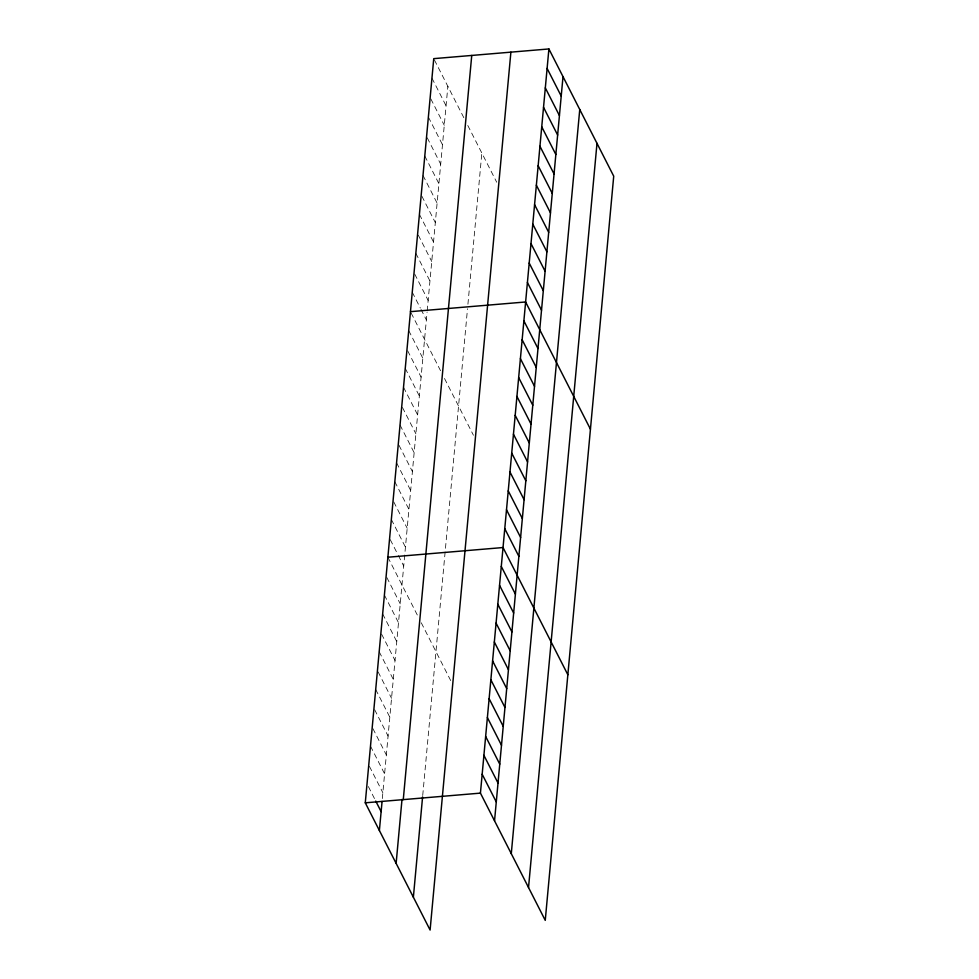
<?xml version="1.0" encoding="UTF-8"?>
<svg xmlns="http://www.w3.org/2000/svg" width="979" height="979" viewBox="0 0 979 979"><rect width="100%" height="100%" fill="white"/><g stroke="black" fill="none" stroke-linecap="round" stroke-linejoin="round"><path stroke-width="0.73" stroke-dasharray="4.89 3.67" d="M382.324 798.546L427.052 312.411M427.199 310.918L447.856 86.348M422.72 795.486L467.509 308.74M467.925 304.249L481.839 153.03M434.419 59.964L463.973 117.982M467.791 125.459L496.708 182.229M431.947 78.112L446.069 105.805M430.833 98.891L444.27 125.275M428.374 117.039L442.484 144.733M427.248 137.819L440.697 164.203M424.788 155.967L438.898 183.66M423.001 175.425L437.111 203.13M421.876 196.204L435.325 222.588M419.416 214.352L433.526 242.046M418.302 235.131L431.739 261.515M415.83 253.28L429.952 280.973M414.717 274.059L428.153 300.443M412.257 292.207L420.321 308.03M420.994 309.352L426.367 319.9M411.131 312.986L440.697 370.992M444.503 378.481L473.432 435.251M408.72 330.559L422.842 358.253M407.656 350.763L421.105 377.148M405.245 368.337L419.367 396.042M403.507 387.231L417.629 414.925M402.442 407.435L415.891 433.819M400.032 425.008L414.154 452.714M398.967 445.212L412.416 471.597M396.556 462.786L410.666 490.491M394.818 481.68L408.928 509.374M393.754 501.884L407.191 528.268M391.343 519.457L405.453 547.163M390.278 539.674L397.67 554.175M398.343 555.497L403.715 566.046M387.868 557.235L418.718 617.786M421.276 622.803L451.454 682.045M386.803 577.451L400.24 603.835M384.392 595.024L398.502 622.717M382.654 613.906L396.764 641.612M381.59 634.123L395.026 660.507M379.179 651.696L393.289 679.389M378.114 671.9L391.551 698.284M375.703 689.473L389.813 717.179M374.639 709.677L388.076 736.061M372.901 728.572L386.338 754.956M370.49 746.145L384.6 773.851M369.426 766.349L382.862 792.733M368.361 786.565L375.079 799.757"/><path stroke-width="1.47" d="M510.891 52.144L430.099 930.05L365.277 802.817L433.746 58.642L548.901 48.95L613.723 176.183L545.254 920.358L480.432 793.125L548.901 48.95M379.387 830.522L382.067 801.458M396.128 863.368L402.002 799.427M403.275 799.61L471.743 55.448M413.371 897.205L422.585 796.943M494.542 820.818L563.011 76.656M511.283 853.664L579.752 109.501M528.525 887.512L596.994 143.338M410.458 311.665L525.613 301.973L590.447 429.206M387.868 557.235L503.022 547.542L567.857 674.776M365.277 802.817L480.432 793.125M547.102 68.408L561.224 96.113M545.315 87.877L559.425 115.571M543.529 107.335L557.638 135.041M541.73 126.805L555.852 154.498M539.943 146.263L554.053 173.968M538.156 165.732L552.266 193.426M536.357 185.19L550.479 212.896M534.571 204.648L548.693 232.353M532.784 224.118L546.894 251.811M530.985 243.575L545.107 271.281M529.198 263.045L543.321 290.739M527.412 282.503L541.522 310.208M523.875 320.855L537.997 348.561M522.137 339.75L536.259 367.443M520.4 358.644L534.522 386.338M518.662 377.527L532.784 405.233M516.924 396.422L531.046 424.115M515.187 415.316L529.309 443.01M513.449 434.199L527.571 461.904M511.711 453.093L525.833 480.787M509.973 471.976L524.095 499.682M508.236 490.871L522.358 518.576M506.498 509.765L520.62 537.459M504.76 528.648L518.882 556.353M501.285 566.437L515.395 594.131M499.547 585.32L513.657 613.025M497.809 604.214L511.919 631.92M496.072 623.109L510.181 650.802M494.334 641.991L508.444 669.697M492.596 660.886L506.706 688.592M490.858 679.781L504.968 707.474M489.121 698.663L503.23 726.369M487.383 717.558L501.493 745.264M485.645 736.453L499.755 764.146M483.907 755.335L498.017 783.041M482.17 774.23L496.28 801.936M375.752 801.079L381.125 811.628"/></g></svg>
